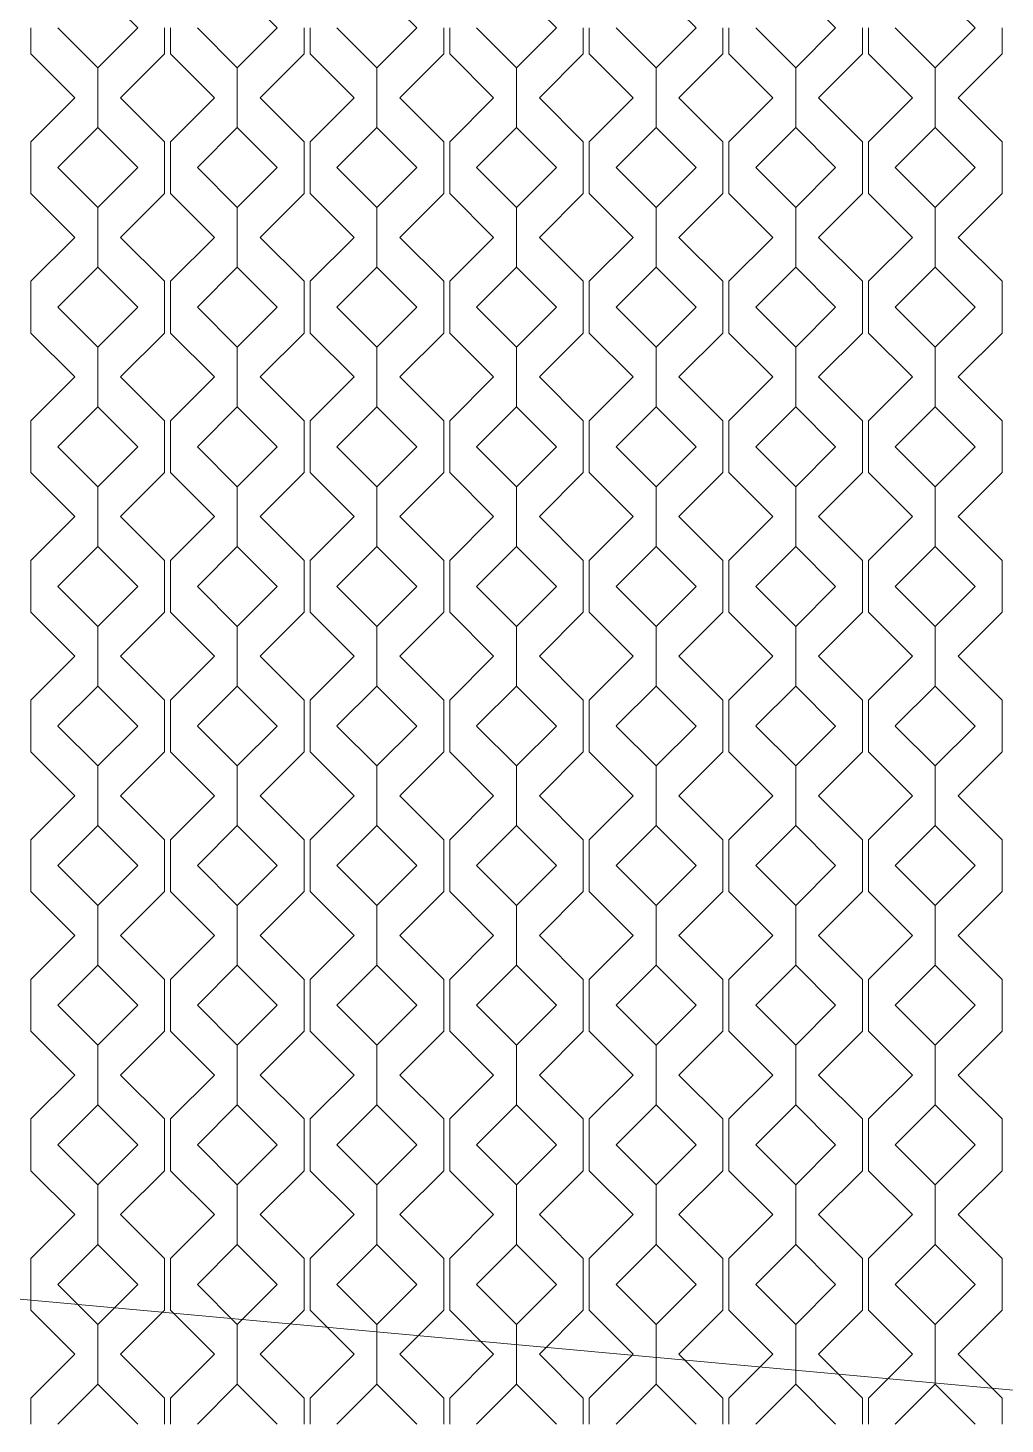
# Model space of a CAD drawing. Header units: millimetres. Extents: x -20794 to 71174, y -103753 to 30644.
# Drawn here: x 14167 to 16500, y 12333 to 15667 of the extents above; entities that cross this region are included whole.
import ezdxf

# ---------------------------------------------------------------- set-up
doc = ezdxf.new("R2010")
doc.units = ezdxf.units.MM
doc.header["$MEASUREMENT"] = 0
doc.layers.add('2D - Общий_Ном._пера__1', color=7, linetype='Continuous', lineweight=13)
doc.layers.add('Местность - Рельеф', color=7, linetype='Continuous')
doc.layers.add('Местность - Рельеф_Ном._пера__102', color=7, linetype='Continuous', lineweight=5, true_color=0xcccccc)
doc.linetypes.add('Зигзаг', pattern='A,0,[1,Р”Р’Р“ Р“РѕР»СѓР±РёРЅРєР° РґР»СЏ РіРµРѕР»РѕРіРѕРІ1.Shx,S=4.479718,R=0,X=0,Y=-0.141111],-564.444447,0', length=564.444447)

# ---------------------------------------------------------------- blocks, each defined once
blk = doc.blocks.new('*X1')
at = {"layer": 'Местность - Рельеф_Ном._пера__102', "color": 254, "linetype": 'Continuous', "lineweight": 5, "true_color": 0xcccccc}
for p, q in [((14333.319165, 15762.0806), (14428.7488, 15666.651)), ((14666.652165, 15762.0806), (14762.0818, 15666.651)), ((14999.985165, 15762.0806), (15095.4148, 15666.651)), ((15333.318165, 15762.0806), (15428.7478, 15666.651)), ((15666.651165, 15762.0806), (15762.0808, 15666.651)), ((15999.984165, 15762.0806), (16095.4138, 15666.651)), ((16333.317165, 15762.0806), (16428.7468, 15666.651)), ((14173.75, 15666.651), (14173.75, 15604.907)), ((14333.319, 15571.222), (14237.89, 15666.651)), ((14428.7486, 15666.651), (14333.319, 15571.222)), ((14492.888, 15666.651), (14492.888, 15604.907)), ((14507.083, 15666.651), (14507.083, 15604.907)), ((14666.652, 15571.222), (14571.223, 15666.651)), ((14762.0816, 15666.651), (14666.652, 15571.222)), ((14826.221, 15666.651), (14826.221, 15604.907)), ((14840.416, 15666.651), (14840.416, 15604.907)), ((14999.985, 15571.222), (14904.556, 15666.651)), ((15095.4146, 15666.651), (14999.985, 15571.222)), ((15159.554, 15666.651), (15159.554, 15604.907)), ((15173.749, 15666.651), (15173.749, 15604.907)), ((15333.318, 15571.222), (15237.889, 15666.651)), ((15428.7476, 15666.651), (15333.318, 15571.222)), ((15492.887, 15666.651), (15492.887, 15604.907)), ((15507.082, 15666.651), (15507.082, 15604.907)), ((15666.651, 15571.222), (15571.222, 15666.651)), ((15762.0806, 15666.651), (15666.651, 15571.222)), ((15826.22, 15666.651), (15826.22, 15604.907)), ((15840.415, 15666.651), (15840.415, 15604.907)), ((15999.984, 15571.222), (15904.555, 15666.651)), ((16095.4136, 15666.651), (15999.984, 15571.222)), ((16159.553, 15666.651), (16159.553, 15604.907)), ((16173.748, 15666.651), (16173.748, 15604.907)), ((16333.317, 15571.222), (16237.888, 15666.651)), ((16428.7466, 15666.651), (16333.317, 15571.222)), ((16492.886, 15666.651), (16492.886, 15604.907)), ((14278.672, 15499.985), (14173.75, 15604.907)), ((14492.888, 15604.907), (14387.9659, 15499.985)), ((14612.005, 15499.985), (14507.083, 15604.907)), ((14826.221, 15604.907), (14721.2989, 15499.985)), ((14945.338, 15499.985), (14840.416, 15604.907)), ((15159.554, 15604.907), (15054.6319, 15499.985)), ((15278.671, 15499.985), (15173.749, 15604.907)), ((15492.887, 15604.907), (15387.9649, 15499.985)), ((15612.004, 15499.985), (15507.082, 15604.907)), ((15826.22, 15604.907), (15721.2979, 15499.985)), ((15945.337, 15499.985), (15840.415, 15604.907)), ((16159.553, 15604.907), (16054.6309, 15499.985)), ((16278.67, 15499.985), (16173.748, 15604.907)), ((16492.886, 15604.907), (16387.9639, 15499.985)), ((14333.319, 15428.7476), (14333.319, 15571.222)), ((14333.319165, 15571.222), (14333.319165, 15428.7476)), ((14666.652, 15428.7476), (14666.652, 15571.222)), ((14666.652165, 15571.222), (14666.652165, 15428.7476)), ((14999.985, 15428.7476), (14999.985, 15571.222)), ((14999.985165, 15571.222), (14999.985165, 15428.7476)), ((15333.318, 15428.7476), (15333.318, 15571.222)), ((15333.318165, 15571.222), (15333.318165, 15428.7476)), ((15666.651, 15428.7476), (15666.651, 15571.222)), ((15666.651165, 15571.222), (15666.651165, 15428.7476)), ((15999.984, 15428.7476), (15999.984, 15571.222)), ((15999.984165, 15571.222), (15999.984165, 15428.7476)), ((16333.317, 15428.7476), (16333.317, 15571.222)), ((16333.317165, 15571.222), (16333.317165, 15428.7476)), ((14173.75, 15395.0625), (14278.672, 15499.985)), ((14387.9659, 15499.985), (14492.888, 15395.0625)), ((14507.083, 15395.0625), (14612.005, 15499.985)), ((14721.2989, 15499.985), (14826.221, 15395.0625)), ((14840.416, 15395.0625), (14945.338, 15499.985)), ((15054.6319, 15499.985), (15159.554, 15395.0625)), ((15173.749, 15395.0625), (15278.671, 15499.985)), ((15387.9649, 15499.985), (15492.887, 15395.0625)), ((15507.082, 15395.0625), (15612.004, 15499.985)), ((15721.2979, 15499.985), (15826.22, 15395.0625)), ((15840.415, 15395.0625), (15945.337, 15499.985)), ((16054.6309, 15499.985), (16159.553, 15395.0625)), ((16173.748, 15395.0625), (16278.67, 15499.985)), ((16387.9639, 15499.985), (16492.886, 15395.0625)), ((14237.89, 15333.318165), (14333.319, 15428.7478)), ((14333.319165, 15428.7476), (14428.7488, 15333.318)), ((14571.223, 15333.318165), (14666.652, 15428.7478)), ((14666.652165, 15428.7476), (14762.0818, 15333.318)), ((14904.556, 15333.318165), (14999.985, 15428.7478)), ((14999.985165, 15428.7476), (15095.4148, 15333.318)), ((15237.889, 15333.318165), (15333.318, 15428.7478)), ((15333.318165, 15428.7476), (15428.7478, 15333.318)), ((15571.222, 15333.318165), (15666.651, 15428.7478)), ((15666.651165, 15428.7476), (15762.0808, 15333.318)), ((15904.555, 15333.318165), (15999.984, 15428.7478)), ((15999.984165, 15428.7476), (16095.4138, 15333.318)), ((16237.888, 15333.318165), (16333.317, 15428.7478)), ((16333.317165, 15428.7476), (16428.7468, 15333.318)), ((14173.75, 15395.0625), (14173.75, 15333.318)), ((14492.888, 15395.0625), (14492.888, 15333.318)), ((14507.083, 15395.0625), (14507.083, 15333.318)), ((14826.221, 15395.0625), (14826.221, 15333.318)), ((14840.416, 15395.0625), (14840.416, 15333.318)), ((15159.554, 15395.0625), (15159.554, 15333.318)), ((15173.749, 15395.0625), (15173.749, 15333.318)), ((15492.887, 15395.0625), (15492.887, 15333.318)), ((15507.082, 15395.0625), (15507.082, 15333.318)), ((15826.22, 15395.0625), (15826.22, 15333.318)), ((15840.415, 15395.0625), (15840.415, 15333.318)), ((16159.553, 15395.0625), (16159.553, 15333.318)), ((16173.748, 15395.0625), (16173.748, 15333.318)), ((16492.886, 15395.0625), (16492.886, 15333.318)), ((14173.75, 15333.318), (14173.75, 15271.574)), ((14333.319, 15237.889), (14237.89, 15333.318)), ((14428.7486, 15333.318), (14333.319, 15237.889)), ((14492.888, 15333.318), (14492.888, 15271.574)), ((14507.083, 15333.318), (14507.083, 15271.574)), ((14666.652, 15237.889), (14571.223, 15333.318)), ((14762.0816, 15333.318), (14666.652, 15237.889)), ((14826.221, 15333.318), (14826.221, 15271.574)), ((14840.416, 15333.318), (14840.416, 15271.574)), ((14999.985, 15237.889), (14904.556, 15333.318)), ((15095.4146, 15333.318), (14999.985, 15237.889)), ((15159.554, 15333.318), (15159.554, 15271.574)), ((15173.749, 15333.318), (15173.749, 15271.574)), ((15333.318, 15237.889), (15237.889, 15333.318)), ((15428.7476, 15333.318), (15333.318, 15237.889)), ((15492.887, 15333.318), (15492.887, 15271.574)), ((15507.082, 15333.318), (15507.082, 15271.574)), ((15666.651, 15237.889), (15571.222, 15333.318)), ((15762.0806, 15333.318), (15666.651, 15237.889)), ((15826.22, 15333.318), (15826.22, 15271.574)), ((15840.415, 15333.318), (15840.415, 15271.574)), ((15999.984, 15237.889), (15904.555, 15333.318)), ((16095.4136, 15333.318), (15999.984, 15237.889)), ((16159.553, 15333.318), (16159.553, 15271.574)), ((16173.748, 15333.318), (16173.748, 15271.574)), ((16333.317, 15237.889), (16237.888, 15333.318)), ((16428.7466, 15333.318), (16333.317, 15237.889)), ((16492.886, 15333.318), (16492.886, 15271.574)), ((14278.672, 15166.652), (14173.75, 15271.574)), ((14492.888, 15271.574), (14387.9659, 15166.652)), ((14612.005, 15166.652), (14507.083, 15271.574)), ((14826.221, 15271.574), (14721.2989, 15166.652)), ((14945.338, 15166.652), (14840.416, 15271.574)), ((15159.554, 15271.574), (15054.6319, 15166.652)), ((15278.671, 15166.652), (15173.749, 15271.574)), ((15492.887, 15271.574), (15387.9649, 15166.652)), ((15612.004, 15166.652), (15507.082, 15271.574)), ((15826.22, 15271.574), (15721.2979, 15166.652)), ((15945.337, 15166.652), (15840.415, 15271.574)), ((16159.553, 15271.574), (16054.6309, 15166.652)), ((16278.67, 15166.652), (16173.748, 15271.574)), ((16492.886, 15271.574), (16387.9639, 15166.652)), ((14333.319, 15095.4146), (14333.319, 15237.889)), ((14333.319165, 15237.889), (14333.319165, 15095.4146)), ((14666.652, 15095.4146), (14666.652, 15237.889)), ((14666.652165, 15237.889), (14666.652165, 15095.4146)), ((14999.985, 15095.4146), (14999.985, 15237.889)), ((14999.985165, 15237.889), (14999.985165, 15095.4146)), ((15333.318, 15095.4146), (15333.318, 15237.889)), ((15333.318165, 15237.889), (15333.318165, 15095.4146)), ((15666.651, 15095.4146), (15666.651, 15237.889)), ((15666.651165, 15237.889), (15666.651165, 15095.4146)), ((15999.984, 15095.4146), (15999.984, 15237.889)), ((15999.984165, 15237.889), (15999.984165, 15095.4146)), ((16333.317, 15095.4146), (16333.317, 15237.889)), ((16333.317165, 15237.889), (16333.317165, 15095.4146)), ((14173.75, 15061.7295), (14278.672, 15166.652)), ((14387.9659, 15166.652), (14492.888, 15061.7295)), ((14507.083, 15061.7295), (14612.005, 15166.652)), ((14721.2989, 15166.652), (14826.221, 15061.7295)), ((14840.416, 15061.7295), (14945.338, 15166.652)), ((15054.6319, 15166.652), (15159.554, 15061.7295)), ((15173.749, 15061.7295), (15278.671, 15166.652)), ((15387.9649, 15166.652), (15492.887, 15061.7295)), ((15507.082, 15061.7295), (15612.004, 15166.652)), ((15721.2979, 15166.652), (15826.22, 15061.7295)), ((15840.415, 15061.7295), (15945.337, 15166.652)), ((16054.6309, 15166.652), (16159.553, 15061.7295)), ((16173.748, 15061.7295), (16278.67, 15166.652)), ((16387.9639, 15166.652), (16492.886, 15061.7295)), ((14237.89, 14999.985165), (14333.319, 15095.4148)), ((14333.319165, 15095.4146), (14428.7488, 14999.985)), ((14571.223, 14999.985165), (14666.652, 15095.4148)), ((14666.652165, 15095.4146), (14762.0818, 14999.985)), ((14904.556, 14999.985165), (14999.985, 15095.4148)), ((14999.985165, 15095.4146), (15095.4148, 14999.985)), ((15237.889, 14999.985165), (15333.318, 15095.4148)), ((15333.318165, 15095.4146), (15428.7478, 14999.985)), ((15571.222, 14999.985165), (15666.651, 15095.4148)), ((15666.651165, 15095.4146), (15762.0808, 14999.985)), ((15904.555, 14999.985165), (15999.984, 15095.4148)), ((15999.984165, 15095.4146), (16095.4138, 14999.985)), ((16237.888, 14999.985165), (16333.317, 15095.4148)), ((16333.317165, 15095.4146), (16428.7468, 14999.985)), ((14173.75, 15061.7295), (14173.75, 14999.985)), ((14492.888, 15061.7295), (14492.888, 14999.985)), ((14507.083, 15061.7295), (14507.083, 14999.985)), ((14826.221, 15061.7295), (14826.221, 14999.985)), ((14840.416, 15061.7295), (14840.416, 14999.985)), ((15159.554, 15061.7295), (15159.554, 14999.985)), ((15173.749, 15061.7295), (15173.749, 14999.985)), ((15492.887, 15061.7295), (15492.887, 14999.985)), ((15507.082, 15061.7295), (15507.082, 14999.985)), ((15826.22, 15061.7295), (15826.22, 14999.985)), ((15840.415, 15061.7295), (15840.415, 14999.985)), ((16159.553, 15061.7295), (16159.553, 14999.985)), ((16173.748, 15061.7295), (16173.748, 14999.985)), ((16492.886, 15061.7295), (16492.886, 14999.985)), ((14173.75, 14999.985), (14173.75, 14938.241)), ((14333.319, 14904.556), (14237.89, 14999.985)), ((14428.7486, 14999.985), (14333.319, 14904.556)), ((14492.888, 14999.985), (14492.888, 14938.241)), ((14507.083, 14999.985), (14507.083, 14938.241)), ((14666.652, 14904.556), (14571.223, 14999.985)), ((14762.0816, 14999.985), (14666.652, 14904.556)), ((14826.221, 14999.985), (14826.221, 14938.241)), ((14840.416, 14999.985), (14840.416, 14938.241)), ((14999.985, 14904.556), (14904.556, 14999.985)), ((15095.4146, 14999.985), (14999.985, 14904.556)), ((15159.554, 14999.985), (15159.554, 14938.241)), ((15173.749, 14999.985), (15173.749, 14938.241)), ((15333.318, 14904.556), (15237.889, 14999.985)), ((15428.7476, 14999.985), (15333.318, 14904.556)), ((15492.887, 14999.985), (15492.887, 14938.241)), ((15507.082, 14999.985), (15507.082, 14938.241)), ((15666.651, 14904.556), (15571.222, 14999.985)), ((15762.0806, 14999.985), (15666.651, 14904.556)), ((15826.22, 14999.985), (15826.22, 14938.241)), ((15840.415, 14999.985), (15840.415, 14938.241)), ((15999.984, 14904.556), (15904.555, 14999.985)), ((16095.4136, 14999.985), (15999.984, 14904.556)), ((16159.553, 14999.985), (16159.553, 14938.241)), ((16173.748, 14999.985), (16173.748, 14938.241)), ((16333.317, 14904.556), (16237.888, 14999.985)), ((16428.7466, 14999.985), (16333.317, 14904.556)), ((16492.886, 14999.985), (16492.886, 14938.241)), ((14278.672, 14833.319), (14173.75, 14938.241)), ((14492.888, 14938.241), (14387.9659, 14833.319)), ((14612.005, 14833.319), (14507.083, 14938.241)), ((14826.221, 14938.241), (14721.2989, 14833.319)), ((14945.338, 14833.319), (14840.416, 14938.241)), ((15159.554, 14938.241), (15054.6319, 14833.319)), ((15278.671, 14833.319), (15173.749, 14938.241)), ((15492.887, 14938.241), (15387.9649, 14833.319)), ((15612.004, 14833.319), (15507.082, 14938.241)), ((15826.22, 14938.241), (15721.2979, 14833.319)), ((15945.337, 14833.319), (15840.415, 14938.241)), ((16159.553, 14938.241), (16054.6309, 14833.319)), ((16278.67, 14833.319), (16173.748, 14938.241)), ((16492.886, 14938.241), (16387.9639, 14833.319)), ((14333.319, 14762.0816), (14333.319, 14904.556)), ((14333.319165, 14904.556), (14333.319165, 14762.0816)), ((14666.652, 14762.0816), (14666.652, 14904.556)), ((14666.652165, 14904.556), (14666.652165, 14762.0816)), ((14999.985, 14762.0816), (14999.985, 14904.556)), ((14999.985165, 14904.556), (14999.985165, 14762.0816)), ((15333.318, 14762.0816), (15333.318, 14904.556)), ((15333.318165, 14904.556), (15333.318165, 14762.0816)), ((15666.651, 14762.0816), (15666.651, 14904.556)), ((15666.651165, 14904.556), (15666.651165, 14762.0816)), ((15999.984, 14762.0816), (15999.984, 14904.556)), ((15999.984165, 14904.556), (15999.984165, 14762.0816)), ((16333.317, 14762.0816), (16333.317, 14904.556)), ((16333.317165, 14904.556), (16333.317165, 14762.0816)), ((14173.75, 14728.3965), (14278.672, 14833.319)), ((14387.9659, 14833.319), (14492.888, 14728.3965)), ((14507.083, 14728.3965), (14612.005, 14833.319)), ((14721.2989, 14833.319), (14826.221, 14728.3965)), ((14840.416, 14728.3965), (14945.338, 14833.319)), ((15054.6319, 14833.319), (15159.554, 14728.3965)), ((15173.749, 14728.3965), (15278.671, 14833.319)), ((15387.9649, 14833.319), (15492.887, 14728.3965)), ((15507.082, 14728.3965), (15612.004, 14833.319)), ((15721.2979, 14833.319), (15826.22, 14728.3965)), ((15840.415, 14728.3965), (15945.337, 14833.319)), ((16054.6309, 14833.319), (16159.553, 14728.3965)), ((16173.748, 14728.3965), (16278.67, 14833.319)), ((16387.9639, 14833.319), (16492.886, 14728.3965)), ((14237.89, 14666.652165), (14333.319, 14762.0818)), ((14333.319165, 14762.0816), (14428.7488, 14666.652)), ((14571.223, 14666.652165), (14666.652, 14762.0818)), ((14666.652165, 14762.0816), (14762.0818, 14666.652)), ((14904.556, 14666.652165), (14999.985, 14762.0818)), ((14999.985165, 14762.0816), (15095.4148, 14666.652)), ((15237.889, 14666.652165), (15333.318, 14762.0818)), ((15333.318165, 14762.0816), (15428.7478, 14666.652)), ((15571.222, 14666.652165), (15666.651, 14762.0818)), ((15666.651165, 14762.0816), (15762.0808, 14666.652)), ((15904.555, 14666.652165), (15999.984, 14762.0818)), ((15999.984165, 14762.0816), (16095.4138, 14666.652)), ((16237.888, 14666.652165), (16333.317, 14762.0818)), ((16333.317165, 14762.0816), (16428.7468, 14666.652)), ((14173.75, 14728.3965), (14173.75, 14666.652)), ((14492.888, 14728.3965), (14492.888, 14666.652)), ((14507.083, 14728.3965), (14507.083, 14666.652)), ((14826.221, 14728.3965), (14826.221, 14666.652)), ((14840.416, 14728.3965), (14840.416, 14666.652)), ((15159.554, 14728.3965), (15159.554, 14666.652)), ((15173.749, 14728.3965), (15173.749, 14666.652)), ((15492.887, 14728.3965), (15492.887, 14666.652)), ((15507.082, 14728.3965), (15507.082, 14666.652)), ((15826.22, 14728.3965), (15826.22, 14666.652)), ((15840.415, 14728.3965), (15840.415, 14666.652)), ((16159.553, 14728.3965), (16159.553, 14666.652)), ((16173.748, 14728.3965), (16173.748, 14666.652)), ((16492.886, 14728.3965), (16492.886, 14666.652)), ((14173.75, 14666.652), (14173.75, 14604.908)), ((14333.319, 14571.223), (14237.89, 14666.652)), ((14428.7486, 14666.652), (14333.319, 14571.223)), ((14492.888, 14666.652), (14492.888, 14604.908)), ((14507.083, 14666.652), (14507.083, 14604.908)), ((14666.652, 14571.223), (14571.223, 14666.652)), ((14762.0816, 14666.652), (14666.652, 14571.223)), ((14826.221, 14666.652), (14826.221, 14604.908)), ((14840.416, 14666.652), (14840.416, 14604.908)), ((14999.985, 14571.223), (14904.556, 14666.652)), ((15095.4146, 14666.652), (14999.985, 14571.223)), ((15159.554, 14666.652), (15159.554, 14604.908)), ((15173.749, 14666.652), (15173.749, 14604.908)), ((15333.318, 14571.223), (15237.889, 14666.652)), ((15428.7476, 14666.652), (15333.318, 14571.223)), ((15492.887, 14666.652), (15492.887, 14604.908)), ((15507.082, 14666.652), (15507.082, 14604.908)), ((15666.651, 14571.223), (15571.222, 14666.652)), ((15762.0806, 14666.652), (15666.651, 14571.223)), ((15826.22, 14666.652), (15826.22, 14604.908)), ((15840.415, 14666.652), (15840.415, 14604.908)), ((15999.984, 14571.223), (15904.555, 14666.652)), ((16095.4136, 14666.652), (15999.984, 14571.223)), ((16159.553, 14666.652), (16159.553, 14604.908)), ((16173.748, 14666.652), (16173.748, 14604.908)), ((16333.317, 14571.223), (16237.888, 14666.652)), ((16428.7466, 14666.652), (16333.317, 14571.223)), ((16492.886, 14666.652), (16492.886, 14604.908)), ((14278.672, 14499.986), (14173.75, 14604.908)), ((14492.888, 14604.908), (14387.9659, 14499.986)), ((14612.005, 14499.986), (14507.083, 14604.908)), ((14826.221, 14604.908), (14721.2989, 14499.986)), ((14945.338, 14499.986), (14840.416, 14604.908)), ((15159.554, 14604.908), (15054.6319, 14499.986)), ((15278.671, 14499.986), (15173.749, 14604.908)), ((15492.887, 14604.908), (15387.9649, 14499.986)), ((15612.004, 14499.986), (15507.082, 14604.908)), ((15826.22, 14604.908), (15721.2979, 14499.986)), ((15945.337, 14499.986), (15840.415, 14604.908)), ((16159.553, 14604.908), (16054.6309, 14499.986)), ((16278.67, 14499.986), (16173.748, 14604.908)), ((16492.886, 14604.908), (16387.9639, 14499.986)), ((14333.319, 14428.7486), (14333.319, 14571.223)), ((14333.319165, 14571.223), (14333.319165, 14428.7486)), ((14666.652, 14428.7486), (14666.652, 14571.223)), ((14666.652165, 14571.223), (14666.652165, 14428.7486)), ((14999.985, 14428.7486), (14999.985, 14571.223)), ((14999.985165, 14571.223), (14999.985165, 14428.7486)), ((15333.318, 14428.7486), (15333.318, 14571.223)), ((15333.318165, 14571.223), (15333.318165, 14428.7486)), ((15666.651, 14428.7486), (15666.651, 14571.223)), ((15666.651165, 14571.223), (15666.651165, 14428.7486)), ((15999.984, 14428.7486), (15999.984, 14571.223)), ((15999.984165, 14571.223), (15999.984165, 14428.7486)), ((16333.317, 14428.7486), (16333.317, 14571.223)), ((16333.317165, 14571.223), (16333.317165, 14428.7486)), ((14173.75, 14395.0635), (14278.672, 14499.986)), ((14387.9659, 14499.986), (14492.888, 14395.0635)), ((14507.083, 14395.0635), (14612.005, 14499.986)), ((14721.2989, 14499.986), (14826.221, 14395.0635)), ((14840.416, 14395.0635), (14945.338, 14499.986)), ((15054.6319, 14499.986), (15159.554, 14395.0635)), ((15173.749, 14395.0635), (15278.671, 14499.986)), ((15387.9649, 14499.986), (15492.887, 14395.0635)), ((15507.082, 14395.0635), (15612.004, 14499.986)), ((15721.2979, 14499.986), (15826.22, 14395.0635)), ((15840.415, 14395.0635), (15945.337, 14499.986)), ((16054.6309, 14499.986), (16159.553, 14395.0635)), ((16173.748, 14395.0635), (16278.67, 14499.986)), ((16387.9639, 14499.986), (16492.886, 14395.0635)), ((14237.89, 14333.319165), (14333.319, 14428.7488)), ((14333.319165, 14428.7486), (14428.7488, 14333.319)), ((14571.223, 14333.319165), (14666.652, 14428.7488)), ((14666.652165, 14428.7486), (14762.0818, 14333.319)), ((14904.556, 14333.319165), (14999.985, 14428.7488)), ((14999.985165, 14428.7486), (15095.4148, 14333.319)), ((15237.889, 14333.319165), (15333.318, 14428.7488)), ((15333.318165, 14428.7486), (15428.7478, 14333.319)), ((15571.222, 14333.319165), (15666.651, 14428.7488)), ((15666.651165, 14428.7486), (15762.0808, 14333.319)), ((15904.555, 14333.319165), (15999.984, 14428.7488)), ((15999.984165, 14428.7486), (16095.4138, 14333.319)), ((16237.888, 14333.319165), (16333.317, 14428.7488)), ((16333.317165, 14428.7486), (16428.7468, 14333.319)), ((14173.75, 14395.0635), (14173.75, 14333.319)), ((14492.888, 14395.0635), (14492.888, 14333.319)), ((14507.083, 14395.0635), (14507.083, 14333.319)), ((14826.221, 14395.0635), (14826.221, 14333.319)), ((14840.416, 14395.0635), (14840.416, 14333.319)), ((15159.554, 14395.0635), (15159.554, 14333.319)), ((15173.749, 14395.0635), (15173.749, 14333.319)), ((15492.887, 14395.0635), (15492.887, 14333.319)), ((15507.082, 14395.0635), (15507.082, 14333.319)), ((15826.22, 14395.0635), (15826.22, 14333.319)), ((15840.415, 14395.0635), (15840.415, 14333.319)), ((16159.553, 14395.0635), (16159.553, 14333.319)), ((16173.748, 14395.0635), (16173.748, 14333.319)), ((16492.886, 14395.0635), (16492.886, 14333.319)), ((14173.75, 14333.319), (14173.75, 14271.575)), ((14333.319, 14237.89), (14237.89, 14333.319)), ((14428.7486, 14333.319), (14333.319, 14237.89)), ((14492.888, 14333.319), (14492.888, 14271.575)), ((14507.083, 14333.319), (14507.083, 14271.575)), ((14666.652, 14237.89), (14571.223, 14333.319)), ((14762.0816, 14333.319), (14666.652, 14237.89)), ((14826.221, 14333.319), (14826.221, 14271.575)), ((14840.416, 14333.319), (14840.416, 14271.575)), ((14999.985, 14237.89), (14904.556, 14333.319)), ((15095.4146, 14333.319), (14999.985, 14237.89)), ((15159.554, 14333.319), (15159.554, 14271.575)), ((15173.749, 14333.319), (15173.749, 14271.575)), ((15333.318, 14237.89), (15237.889, 14333.319)), ((15428.7476, 14333.319), (15333.318, 14237.89)), ((15492.887, 14333.319), (15492.887, 14271.575)), ((15507.082, 14333.319), (15507.082, 14271.575)), ((15666.651, 14237.89), (15571.222, 14333.319)), ((15762.0806, 14333.319), (15666.651, 14237.89)), ((15826.22, 14333.319), (15826.22, 14271.575)), ((15840.415, 14333.319), (15840.415, 14271.575)), ((15999.984, 14237.89), (15904.555, 14333.319)), ((16095.4136, 14333.319), (15999.984, 14237.89)), ((16159.553, 14333.319), (16159.553, 14271.575)), ((16173.748, 14333.319), (16173.748, 14271.575)), ((16333.317, 14237.89), (16237.888, 14333.319)), ((16428.7466, 14333.319), (16333.317, 14237.89)), ((16492.886, 14333.319), (16492.886, 14271.575)), ((14278.672, 14166.653), (14173.75, 14271.575)), ((14492.888, 14271.575), (14387.9659, 14166.653)), ((14612.005, 14166.653), (14507.083, 14271.575)), ((14826.221, 14271.575), (14721.2989, 14166.653)), ((14945.338, 14166.653), (14840.416, 14271.575)), ((15159.554, 14271.575), (15054.6319, 14166.653)), ((15278.671, 14166.653), (15173.749, 14271.575)), ((15492.887, 14271.575), (15387.9649, 14166.653)), ((15612.004, 14166.653), (15507.082, 14271.575)), ((15826.22, 14271.575), (15721.2979, 14166.653)), ((15945.337, 14166.653), (15840.415, 14271.575)), ((16159.553, 14271.575), (16054.6309, 14166.653)), ((16278.67, 14166.653), (16173.748, 14271.575)), ((16492.886, 14271.575), (16387.9639, 14166.653)), ((14333.319, 14095.4156), (14333.319, 14237.89)), ((14333.319165, 14237.89), (14333.319165, 14095.4156)), ((14666.652, 14095.4156), (14666.652, 14237.89)), ((14666.652165, 14237.89), (14666.652165, 14095.4156)), ((14999.985, 14095.4156), (14999.985, 14237.89)), ((14999.985165, 14237.89), (14999.985165, 14095.4156)), ((15333.318, 14095.4156), (15333.318, 14237.89)), ((15333.318165, 14237.89), (15333.318165, 14095.4156)), ((15666.651, 14095.4156), (15666.651, 14237.89)), ((15666.651165, 14237.89), (15666.651165, 14095.4156)), ((15999.984, 14095.4156), (15999.984, 14237.89)), ((15999.984165, 14237.89), (15999.984165, 14095.4156)), ((16333.317, 14095.4156), (16333.317, 14237.89)), ((16333.317165, 14237.89), (16333.317165, 14095.4156)), ((14173.75, 14061.7305), (14278.672, 14166.653)), ((14387.9659, 14166.653), (14492.888, 14061.7305)), ((14507.083, 14061.7305), (14612.005, 14166.653)), ((14721.2989, 14166.653), (14826.221, 14061.7305)), ((14840.416, 14061.7305), (14945.338, 14166.653)), ((15054.6319, 14166.653), (15159.554, 14061.7305)), ((15173.749, 14061.7305), (15278.671, 14166.653)), ((15387.9649, 14166.653), (15492.887, 14061.7305)), ((15507.082, 14061.7305), (15612.004, 14166.653)), ((15721.2979, 14166.653), (15826.22, 14061.7305)), ((15840.415, 14061.7305), (15945.337, 14166.653)), ((16054.6309, 14166.653), (16159.553, 14061.7305)), ((16173.748, 14061.7305), (16278.67, 14166.653)), ((16387.9639, 14166.653), (16492.886, 14061.7305)), ((14237.89, 13999.986165), (14333.319, 14095.4158)), ((14333.319165, 14095.4156), (14428.7488, 13999.986)), ((14571.223, 13999.986165), (14666.652, 14095.4158)), ((14666.652165, 14095.4156), (14762.0818, 13999.986)), ((14904.556, 13999.986165), (14999.985, 14095.4158)), ((14999.985165, 14095.4156), (15095.4148, 13999.986)), ((15237.889, 13999.986165), (15333.318, 14095.4158)), ((15333.318165, 14095.4156), (15428.7478, 13999.986)), ((15571.222, 13999.986165), (15666.651, 14095.4158)), ((15666.651165, 14095.4156), (15762.0808, 13999.986)), ((15904.555, 13999.986165), (15999.984, 14095.4158)), ((15999.984165, 14095.4156), (16095.4138, 13999.986)), ((16237.888, 13999.986165), (16333.317, 14095.4158)), ((16333.317165, 14095.4156), (16428.7468, 13999.986)), ((14173.75, 14061.7305), (14173.75, 13999.986)), ((14492.888, 14061.7305), (14492.888, 13999.986)), ((14507.083, 14061.7305), (14507.083, 13999.986)), ((14826.221, 14061.7305), (14826.221, 13999.986)), ((14840.416, 14061.7305), (14840.416, 13999.986)), ((15159.554, 14061.7305), (15159.554, 13999.986)), ((15173.749, 14061.7305), (15173.749, 13999.986)), ((15492.887, 14061.7305), (15492.887, 13999.986)), ((15507.082, 14061.7305), (15507.082, 13999.986)), ((15826.22, 14061.7305), (15826.22, 13999.986)), ((15840.415, 14061.7305), (15840.415, 13999.986)), ((16159.553, 14061.7305), (16159.553, 13999.986)), ((16173.748, 14061.7305), (16173.748, 13999.986)), ((16492.886, 14061.7305), (16492.886, 13999.986)), ((14173.75, 13999.986), (14173.75, 13938.242)), ((14333.319, 13904.557), (14237.89, 13999.986)), ((14428.7486, 13999.986), (14333.319, 13904.557)), ((14492.888, 13999.986), (14492.888, 13938.242)), ((14507.083, 13999.986), (14507.083, 13938.242)), ((14666.652, 13904.557), (14571.223, 13999.986)), ((14762.0816, 13999.986), (14666.652, 13904.557)), ((14826.221, 13999.986), (14826.221, 13938.242)), ((14840.416, 13999.986), (14840.416, 13938.242)), ((14999.985, 13904.557), (14904.556, 13999.986)), ((15095.4146, 13999.986), (14999.985, 13904.557)), ((15159.554, 13999.986), (15159.554, 13938.242)), ((15173.749, 13999.986), (15173.749, 13938.242)), ((15333.318, 13904.557), (15237.889, 13999.986)), ((15428.7476, 13999.986), (15333.318, 13904.557)), ((15492.887, 13999.986), (15492.887, 13938.242)), ((15507.082, 13999.986), (15507.082, 13938.242)), ((15666.651, 13904.557), (15571.222, 13999.986)), ((15762.0806, 13999.986), (15666.651, 13904.557)), ((15826.22, 13999.986), (15826.22, 13938.242)), ((15840.415, 13999.986), (15840.415, 13938.242)), ((15999.984, 13904.557), (15904.555, 13999.986)), ((16095.4136, 13999.986), (15999.984, 13904.557)), ((16159.553, 13999.986), (16159.553, 13938.242)), ((16173.748, 13999.986), (16173.748, 13938.242)), ((16333.317, 13904.557), (16237.888, 13999.986)), ((16428.7466, 13999.986), (16333.317, 13904.557)), ((16492.886, 13999.986), (16492.886, 13938.242)), ((14278.672, 13833.32), (14173.75, 13938.242)), ((14492.888, 13938.242), (14387.9659, 13833.32)), ((14612.005, 13833.32), (14507.083, 13938.242)), ((14826.221, 13938.242), (14721.2989, 13833.32)), ((14945.338, 13833.32), (14840.416, 13938.242)), ((15159.554, 13938.242), (15054.6319, 13833.32)), ((15278.671, 13833.32), (15173.749, 13938.242)), ((15492.887, 13938.242), (15387.9649, 13833.32)), ((15612.004, 13833.32), (15507.082, 13938.242)), ((15826.22, 13938.242), (15721.2979, 13833.32)), ((15945.337, 13833.32), (15840.415, 13938.242)), ((16159.553, 13938.242), (16054.6309, 13833.32)), ((16278.67, 13833.32), (16173.748, 13938.242)), ((16492.886, 13938.242), (16387.9639, 13833.32)), ((14333.319, 13762.0826), (14333.319, 13904.557)), ((14333.319165, 13904.557), (14333.319165, 13762.0826)), ((14666.652, 13762.0826), (14666.652, 13904.557)), ((14666.652165, 13904.557), (14666.652165, 13762.0826)), ((14999.985, 13762.0826), (14999.985, 13904.557)), ((14999.985165, 13904.557), (14999.985165, 13762.0826)), ((15333.318, 13762.0826), (15333.318, 13904.557)), ((15333.318165, 13904.557), (15333.318165, 13762.0826)), ((15666.651, 13762.0826), (15666.651, 13904.557)), ((15666.651165, 13904.557), (15666.651165, 13762.0826)), ((15999.984, 13762.0826), (15999.984, 13904.557)), ((15999.984165, 13904.557), (15999.984165, 13762.0826)), ((16333.317, 13762.0826), (16333.317, 13904.557)), ((16333.317165, 13904.557), (16333.317165, 13762.0826)), ((14173.75, 13728.3975), (14278.672, 13833.32)), ((14387.9659, 13833.32), (14492.888, 13728.3975)), ((14507.083, 13728.3975), (14612.005, 13833.32)), ((14721.2989, 13833.32), (14826.221, 13728.3975)), ((14840.416, 13728.3975), (14945.338, 13833.32)), ((15054.6319, 13833.32), (15159.554, 13728.3975)), ((15173.749, 13728.3975), (15278.671, 13833.32)), ((15387.9649, 13833.32), (15492.887, 13728.3975)), ((15507.082, 13728.3975), (15612.004, 13833.32)), ((15721.2979, 13833.32), (15826.22, 13728.3975)), ((15840.415, 13728.3975), (15945.337, 13833.32)), ((16054.6309, 13833.32), (16159.553, 13728.3975)), ((16173.748, 13728.3975), (16278.67, 13833.32)), ((16387.9639, 13833.32), (16492.886, 13728.3975)), ((14237.89, 13666.653165), (14333.319, 13762.0828)), ((14333.319165, 13762.0826), (14428.7488, 13666.653)), ((14571.223, 13666.653165), (14666.652, 13762.0828)), ((14666.652165, 13762.0826), (14762.0818, 13666.653)), ((14904.556, 13666.653165), (14999.985, 13762.0828)), ((14999.985165, 13762.0826), (15095.4148, 13666.653)), ((15237.889, 13666.653165), (15333.318, 13762.0828)), ((15333.318165, 13762.0826), (15428.7478, 13666.653)), ((15571.222, 13666.653165), (15666.651, 13762.0828)), ((15666.651165, 13762.0826), (15762.0808, 13666.653)), ((15904.555, 13666.653165), (15999.984, 13762.0828)), ((15999.984165, 13762.0826), (16095.4138, 13666.653)), ((16237.888, 13666.653165), (16333.317, 13762.0828)), ((16333.317165, 13762.0826), (16428.7468, 13666.653)), ((14173.75, 13728.3975), (14173.75, 13666.653)), ((14492.888, 13728.3975), (14492.888, 13666.653)), ((14507.083, 13728.3975), (14507.083, 13666.653)), ((14826.221, 13728.3975), (14826.221, 13666.653)), ((14840.416, 13728.3975), (14840.416, 13666.653)), ((15159.554, 13728.3975), (15159.554, 13666.653)), ((15173.749, 13728.3975), (15173.749, 13666.653)), ((15492.887, 13728.3975), (15492.887, 13666.653)), ((15507.082, 13728.3975), (15507.082, 13666.653)), ((15826.22, 13728.3975), (15826.22, 13666.653)), ((15840.415, 13728.3975), (15840.415, 13666.653)), ((16159.553, 13728.3975), (16159.553, 13666.653)), ((16173.748, 13728.3975), (16173.748, 13666.653)), ((16492.886, 13728.3975), (16492.886, 13666.653)), ((14173.75, 13666.653), (14173.75, 13604.909)), ((14333.319, 13571.224), (14237.89, 13666.653)), ((14428.7486, 13666.653), (14333.319, 13571.224)), ((14492.888, 13666.653), (14492.888, 13604.909)), ((14507.083, 13666.653), (14507.083, 13604.909)), ((14666.652, 13571.224), (14571.223, 13666.653)), ((14762.0816, 13666.653), (14666.652, 13571.224)), ((14826.221, 13666.653), (14826.221, 13604.909)), ((14840.416, 13666.653), (14840.416, 13604.909)), ((14999.985, 13571.224), (14904.556, 13666.653)), ((15095.4146, 13666.653), (14999.985, 13571.224)), ((15159.554, 13666.653), (15159.554, 13604.909)), ((15173.749, 13666.653), (15173.749, 13604.909)), ((15333.318, 13571.224), (15237.889, 13666.653)), ((15428.7476, 13666.653), (15333.318, 13571.224)), ((15492.887, 13666.653), (15492.887, 13604.909)), ((15507.082, 13666.653), (15507.082, 13604.909)), ((15666.651, 13571.224), (15571.222, 13666.653)), ((15762.0806, 13666.653), (15666.651, 13571.224)), ((15826.22, 13666.653), (15826.22, 13604.909)), ((15840.415, 13666.653), (15840.415, 13604.909)), ((15999.984, 13571.224), (15904.555, 13666.653)), ((16095.4136, 13666.653), (15999.984, 13571.224)), ((16159.553, 13666.653), (16159.553, 13604.909)), ((16173.748, 13666.653), (16173.748, 13604.909)), ((16333.317, 13571.224), (16237.888, 13666.653)), ((16428.7466, 13666.653), (16333.317, 13571.224)), ((16492.886, 13666.653), (16492.886, 13604.909)), ((14278.672, 13499.987), (14173.75, 13604.909)), ((14492.888, 13604.909), (14387.9659, 13499.987)), ((14612.005, 13499.987), (14507.083, 13604.909)), ((14826.221, 13604.909), (14721.2989, 13499.987)), ((14945.338, 13499.987), (14840.416, 13604.909)), ((15159.554, 13604.909), (15054.6319, 13499.987)), ((15278.671, 13499.987), (15173.749, 13604.909)), ((15492.887, 13604.909), (15387.9649, 13499.987)), ((15612.004, 13499.987), (15507.082, 13604.909)), ((15826.22, 13604.909), (15721.2979, 13499.987)), ((15945.337, 13499.987), (15840.415, 13604.909)), ((16159.553, 13604.909), (16054.6309, 13499.987)), ((16278.67, 13499.987), (16173.748, 13604.909)), ((16492.886, 13604.909), (16387.9639, 13499.987)), ((14333.319, 13428.7496), (14333.319, 13571.224)), ((14333.319165, 13571.224), (14333.319165, 13428.7496)), ((14666.652, 13428.7496), (14666.652, 13571.224)), ((14666.652165, 13571.224), (14666.652165, 13428.7496)), ((14999.985, 13428.7496), (14999.985, 13571.224)), ((14999.985165, 13571.224), (14999.985165, 13428.7496)), ((15333.318, 13428.7496), (15333.318, 13571.224)), ((15333.318165, 13571.224), (15333.318165, 13428.7496)), ((15666.651, 13428.7496), (15666.651, 13571.224)), ((15666.651165, 13571.224), (15666.651165, 13428.7496)), ((15999.984, 13428.7496), (15999.984, 13571.224)), ((15999.984165, 13571.224), (15999.984165, 13428.7496)), ((16333.317, 13428.7496), (16333.317, 13571.224)), ((16333.317165, 13571.224), (16333.317165, 13428.7496)), ((14173.75, 13395.0645), (14278.672, 13499.987)), ((14387.9659, 13499.987), (14492.888, 13395.0645)), ((14507.083, 13395.0645), (14612.005, 13499.987)), ((14721.2989, 13499.987), (14826.221, 13395.0645)), ((14840.416, 13395.0645), (14945.338, 13499.987)), ((15054.6319, 13499.987), (15159.554, 13395.0645)), ((15173.749, 13395.0645), (15278.671, 13499.987)), ((15387.9649, 13499.987), (15492.887, 13395.0645)), ((15507.082, 13395.0645), (15612.004, 13499.987)), ((15721.2979, 13499.987), (15826.22, 13395.0645)), ((15840.415, 13395.0645), (15945.337, 13499.987)), ((16054.6309, 13499.987), (16159.553, 13395.0645)), ((16173.748, 13395.0645), (16278.67, 13499.987)), ((16387.9639, 13499.987), (16492.886, 13395.0645)), ((14237.89, 13333.320165), (14333.319, 13428.7498)), ((14333.319165, 13428.7496), (14428.7488, 13333.32)), ((14571.223, 13333.320165), (14666.652, 13428.7498)), ((14666.652165, 13428.7496), (14762.0818, 13333.32)), ((14904.556, 13333.320165), (14999.985, 13428.7498)), ((14999.985165, 13428.7496), (15095.4148, 13333.32)), ((15237.889, 13333.320165), (15333.318, 13428.7498)), ((15333.318165, 13428.7496), (15428.7478, 13333.32)), ((15571.222, 13333.320165), (15666.651, 13428.7498)), ((15666.651165, 13428.7496), (15762.0808, 13333.32)), ((15904.555, 13333.320165), (15999.984, 13428.7498)), ((15999.984165, 13428.7496), (16095.4138, 13333.32)), ((16237.888, 13333.320165), (16333.317, 13428.7498)), ((16333.317165, 13428.7496), (16428.7468, 13333.32)), ((14173.75, 13395.0645), (14173.75, 13333.32)), ((14492.888, 13395.0645), (14492.888, 13333.32)), ((14507.083, 13395.0645), (14507.083, 13333.32)), ((14826.221, 13395.0645), (14826.221, 13333.32)), ((14840.416, 13395.0645), (14840.416, 13333.32)), ((15159.554, 13395.0645), (15159.554, 13333.32)), ((15173.749, 13395.0645), (15173.749, 13333.32)), ((15492.887, 13395.0645), (15492.887, 13333.32)), ((15507.082, 13395.0645), (15507.082, 13333.32)), ((15826.22, 13395.0645), (15826.22, 13333.32)), ((15840.415, 13395.0645), (15840.415, 13333.32)), ((16159.553, 13395.0645), (16159.553, 13333.32)), ((16173.748, 13395.0645), (16173.748, 13333.32)), ((16492.886, 13395.0645), (16492.886, 13333.32)), ((14173.75, 13333.32), (14173.75, 13271.576)), ((14333.319, 13237.891), (14237.89, 13333.32)), ((14428.7486, 13333.32), (14333.319, 13237.891)), ((14492.888, 13333.32), (14492.888, 13271.576)), ((14507.083, 13333.32), (14507.083, 13271.576)), ((14666.652, 13237.891), (14571.223, 13333.32)), ((14762.0816, 13333.32), (14666.652, 13237.891)), ((14826.221, 13333.32), (14826.221, 13271.576)), ((14840.416, 13333.32), (14840.416, 13271.576)), ((14999.985, 13237.891), (14904.556, 13333.32)), ((15095.4146, 13333.32), (14999.985, 13237.891)), ((15159.554, 13333.32), (15159.554, 13271.576)), ((15173.749, 13333.32), (15173.749, 13271.576)), ((15333.318, 13237.891), (15237.889, 13333.32)), ((15428.7476, 13333.32), (15333.318, 13237.891)), ((15492.887, 13333.32), (15492.887, 13271.576)), ((15507.082, 13333.32), (15507.082, 13271.576)), ((15666.651, 13237.891), (15571.222, 13333.32)), ((15762.0806, 13333.32), (15666.651, 13237.891)), ((15826.22, 13333.32), (15826.22, 13271.576)), ((15840.415, 13333.32), (15840.415, 13271.576)), ((15999.984, 13237.891), (15904.555, 13333.32)), ((16095.4136, 13333.32), (15999.984, 13237.891)), ((16159.553, 13333.32), (16159.553, 13271.576)), ((16173.748, 13333.32), (16173.748, 13271.576)), ((16333.317, 13237.891), (16237.888, 13333.32)), ((16428.7466, 13333.32), (16333.317, 13237.891)), ((16492.886, 13333.32), (16492.886, 13271.576)), ((14278.672, 13166.654), (14173.75, 13271.576)), ((14492.888, 13271.576), (14387.9659, 13166.654)), ((14612.005, 13166.654), (14507.083, 13271.576)), ((14826.221, 13271.576), (14721.2989, 13166.654)), ((14945.338, 13166.654), (14840.416, 13271.576)), ((15159.554, 13271.576), (15054.6319, 13166.654)), ((15278.671, 13166.654), (15173.749, 13271.576)), ((15492.887, 13271.576), (15387.9649, 13166.654)), ((15612.004, 13166.654), (15507.082, 13271.576)), ((15826.22, 13271.576), (15721.2979, 13166.654)), ((15945.337, 13166.654), (15840.415, 13271.576)), ((16159.553, 13271.576), (16054.6309, 13166.654)), ((16278.67, 13166.654), (16173.748, 13271.576)), ((16492.886, 13271.576), (16387.9639, 13166.654)), ((14333.319, 13095.4166), (14333.319, 13237.891)), ((14333.319165, 13237.891), (14333.319165, 13095.4166)), ((14666.652, 13095.4166), (14666.652, 13237.891)), ((14666.652165, 13237.891), (14666.652165, 13095.4166)), ((14999.985, 13095.4166), (14999.985, 13237.891)), ((14999.985165, 13237.891), (14999.985165, 13095.4166)), ((15333.318, 13095.4166), (15333.318, 13237.891)), ((15333.318165, 13237.891), (15333.318165, 13095.4166)), ((15666.651, 13095.4166), (15666.651, 13237.891)), ((15666.651165, 13237.891), (15666.651165, 13095.4166)), ((15999.984, 13095.4166), (15999.984, 13237.891)), ((15999.984165, 13237.891), (15999.984165, 13095.4166)), ((16333.317, 13095.4166), (16333.317, 13237.891)), ((16333.317165, 13237.891), (16333.317165, 13095.4166)), ((14173.75, 13061.7315), (14278.672, 13166.654)), ((14387.9659, 13166.654), (14492.888, 13061.7315)), ((14507.083, 13061.7315), (14612.005, 13166.654)), ((14721.2989, 13166.654), (14826.221, 13061.7315)), ((14840.416, 13061.7315), (14945.338, 13166.654)), ((15054.6319, 13166.654), (15159.554, 13061.7315)), ((15173.749, 13061.7315), (15278.671, 13166.654)), ((15387.9649, 13166.654), (15492.887, 13061.7315)), ((15507.082, 13061.7315), (15612.004, 13166.654)), ((15721.2979, 13166.654), (15826.22, 13061.7315)), ((15840.415, 13061.7315), (15945.337, 13166.654)), ((16054.6309, 13166.654), (16159.553, 13061.7315)), ((16173.748, 13061.7315), (16278.67, 13166.654)), ((16387.9639, 13166.654), (16492.886, 13061.7315)), ((14237.89, 12999.987165), (14333.319, 13095.4168)), ((14333.319165, 13095.4166), (14428.7488, 12999.987)), ((14571.223, 12999.987165), (14666.652, 13095.4168)), ((14666.652165, 13095.4166), (14762.0818, 12999.987)), ((14904.556, 12999.987165), (14999.985, 13095.4168)), ((14999.985165, 13095.4166), (15095.4148, 12999.987)), ((15237.889, 12999.987165), (15333.318, 13095.4168)), ((15333.318165, 13095.4166), (15428.7478, 12999.987)), ((15571.222, 12999.987165), (15666.651, 13095.4168)), ((15666.651165, 13095.4166), (15762.0808, 12999.987)), ((15904.555, 12999.987165), (15999.984, 13095.4168)), ((15999.984165, 13095.4166), (16095.4138, 12999.987)), ((16237.888, 12999.987165), (16333.317, 13095.4168)), ((16333.317165, 13095.4166), (16428.7468, 12999.987)), ((14173.75, 13061.7315), (14173.75, 12999.987)), ((14492.888, 13061.7315), (14492.888, 12999.987)), ((14507.083, 13061.7315), (14507.083, 12999.987)), ((14826.221, 13061.7315), (14826.221, 12999.987)), ((14840.416, 13061.7315), (14840.416, 12999.987)), ((15159.554, 13061.7315), (15159.554, 12999.987)), ((15173.749, 13061.7315), (15173.749, 12999.987)), ((15492.887, 13061.7315), (15492.887, 12999.987)), ((15507.082, 13061.7315), (15507.082, 12999.987)), ((15826.22, 13061.7315), (15826.22, 12999.987)), ((15840.415, 13061.7315), (15840.415, 12999.987)), ((16159.553, 13061.7315), (16159.553, 12999.987)), ((16173.748, 13061.7315), (16173.748, 12999.987)), ((16492.886, 13061.7315), (16492.886, 12999.987)), ((14173.75, 12999.987), (14173.75, 12938.243)), ((14333.319, 12904.558), (14237.89, 12999.987)), ((14428.7486, 12999.987), (14333.319, 12904.558)), ((14492.888, 12999.987), (14492.888, 12938.243)), ((14507.083, 12999.987), (14507.083, 12938.243)), ((14666.652, 12904.558), (14571.223, 12999.987)), ((14762.0816, 12999.987), (14666.652, 12904.558)), ((14826.221, 12999.987), (14826.221, 12938.243)), ((14840.416, 12999.987), (14840.416, 12938.243)), ((14999.985, 12904.558), (14904.556, 12999.987)), ((15095.4146, 12999.987), (14999.985, 12904.558)), ((15159.554, 12999.987), (15159.554, 12938.243)), ((15173.749, 12999.987), (15173.749, 12938.243)), ((15333.318, 12904.558), (15237.889, 12999.987)), ((15428.7476, 12999.987), (15333.318, 12904.558)), ((15492.887, 12999.987), (15492.887, 12938.243)), ((15507.082, 12999.987), (15507.082, 12938.243)), ((15666.651, 12904.558), (15571.222, 12999.987)), ((15762.0806, 12999.987), (15666.651, 12904.558)), ((15826.22, 12999.987), (15826.22, 12938.243)), ((15840.415, 12999.987), (15840.415, 12938.243)), ((15999.984, 12904.558), (15904.555, 12999.987)), ((16095.4136, 12999.987), (15999.984, 12904.558)), ((16159.553, 12999.987), (16159.553, 12938.243)), ((16173.748, 12999.987), (16173.748, 12938.243)), ((16333.317, 12904.558), (16237.888, 12999.987)), ((16428.7466, 12999.987), (16333.317, 12904.558)), ((16492.886, 12999.987), (16492.886, 12938.243)), ((14278.672, 12833.321), (14173.75, 12938.243)), ((14492.888, 12938.243), (14387.9659, 12833.321)), ((14612.005, 12833.321), (14507.083, 12938.243)), ((14826.221, 12938.243), (14721.2989, 12833.321)), ((14945.338, 12833.321), (14840.416, 12938.243)), ((15159.554, 12938.243), (15054.6319, 12833.321)), ((15278.671, 12833.321), (15173.749, 12938.243)), ((15492.887, 12938.243), (15387.9649, 12833.321)), ((15612.004, 12833.321), (15507.082, 12938.243)), ((15826.22, 12938.243), (15721.2979, 12833.321)), ((15945.337, 12833.321), (15840.415, 12938.243)), ((16159.553, 12938.243), (16054.6309, 12833.321)), ((16278.67, 12833.321), (16173.748, 12938.243)), ((16492.886, 12938.243), (16387.9639, 12833.321)), ((14333.319, 12762.0836), (14333.319, 12904.558)), ((14333.319165, 12904.558), (14333.319165, 12762.0836)), ((14666.652, 12762.0836), (14666.652, 12904.558)), ((14666.652165, 12904.558), (14666.652165, 12762.0836)), ((14999.985, 12762.0836), (14999.985, 12904.558)), ((14999.985165, 12904.558), (14999.985165, 12762.0836)), ((15333.318, 12762.0836), (15333.318, 12904.558)), ((15333.318165, 12904.558), (15333.318165, 12762.0836)), ((15666.651, 12762.0836), (15666.651, 12904.558)), ((15666.651165, 12904.558), (15666.651165, 12762.0836)), ((15999.984, 12762.0836), (15999.984, 12904.558)), ((15999.984165, 12904.558), (15999.984165, 12762.0836)), ((16333.317, 12762.0836), (16333.317, 12904.558)), ((16333.317165, 12904.558), (16333.317165, 12762.0836)), ((14173.75, 12728.3985), (14278.672, 12833.321)), ((14387.9659, 12833.321), (14492.888, 12728.3985)), ((14507.083, 12728.3985), (14612.005, 12833.321)), ((14721.2989, 12833.321), (14826.221, 12728.3985)), ((14840.416, 12728.3985), (14945.338, 12833.321)), ((15054.6319, 12833.321), (15159.554, 12728.3985)), ((15173.749, 12728.3985), (15278.671, 12833.321)), ((15387.9649, 12833.321), (15492.887, 12728.3985)), ((15507.082, 12728.3985), (15612.004, 12833.321)), ((15721.2979, 12833.321), (15826.22, 12728.3985)), ((15840.415, 12728.3985), (15945.337, 12833.321)), ((16054.6309, 12833.321), (16159.553, 12728.3985)), ((16173.748, 12728.3985), (16278.67, 12833.321)), ((16387.9639, 12833.321), (16492.886, 12728.3985)), ((14237.89, 12666.654165), (14333.319, 12762.0838)), ((14333.319165, 12762.0836), (14428.7488, 12666.654)), ((14571.223, 12666.654165), (14666.652, 12762.0838)), ((14666.652165, 12762.0836), (14762.0818, 12666.654)), ((14904.556, 12666.654165), (14999.985, 12762.0838)), ((14999.985165, 12762.0836), (15095.4148, 12666.654)), ((15237.889, 12666.654165), (15333.318, 12762.0838)), ((15333.318165, 12762.0836), (15428.7478, 12666.654)), ((15571.222, 12666.654165), (15666.651, 12762.0838)), ((15666.651165, 12762.0836), (15762.0808, 12666.654)), ((15904.555, 12666.654165), (15999.984, 12762.0838)), ((15999.984165, 12762.0836), (16095.4138, 12666.654)), ((16237.888, 12666.654165), (16333.317, 12762.0838)), ((16333.317165, 12762.0836), (16428.7468, 12666.654)), ((14173.75, 12728.3985), (14173.75, 12666.654)), ((14492.888, 12728.3985), (14492.888, 12666.654)), ((14507.083, 12728.3985), (14507.083, 12666.654)), ((14826.221, 12728.3985), (14826.221, 12666.654)), ((14840.416, 12728.3985), (14840.416, 12666.654)), ((15159.554, 12728.3985), (15159.554, 12666.654)), ((15173.749, 12728.3985), (15173.749, 12666.654)), ((15492.887, 12728.3985), (15492.887, 12666.654)), ((15507.082, 12728.3985), (15507.082, 12666.654)), ((15826.22, 12728.3985), (15826.22, 12666.654)), ((15840.415, 12728.3985), (15840.415, 12666.654)), ((16159.553, 12728.3985), (16159.553, 12666.654)), ((16173.748, 12728.3985), (16173.748, 12666.654)), ((16492.886, 12728.3985), (16492.886, 12666.654)), ((14173.75, 12666.654), (14173.75, 12604.91)), ((14333.319, 12571.225), (14237.89, 12666.654)), ((14428.7486, 12666.654), (14333.319, 12571.225)), ((14492.888, 12666.654), (14492.888, 12604.91)), ((14507.083, 12666.654), (14507.083, 12604.91)), ((14666.652, 12571.225), (14571.223, 12666.654)), ((14762.0816, 12666.654), (14666.652, 12571.225)), ((14826.221, 12666.654), (14826.221, 12604.91)), ((14840.416, 12666.654), (14840.416, 12604.91)), ((14999.985, 12571.225), (14904.556, 12666.654)), ((15095.4146, 12666.654), (14999.985, 12571.225)), ((15159.554, 12666.654), (15159.554, 12604.91)), ((15173.749, 12666.654), (15173.749, 12604.91)), ((15333.318, 12571.225), (15237.889, 12666.654)), ((15428.7476, 12666.654), (15333.318, 12571.225)), ((15492.887, 12666.654), (15492.887, 12604.91)), ((15507.082, 12666.654), (15507.082, 12604.91)), ((15666.651, 12571.225), (15571.222, 12666.654)), ((15762.0806, 12666.654), (15666.651, 12571.225)), ((15826.22, 12666.654), (15826.22, 12604.91)), ((15840.415, 12666.654), (15840.415, 12604.91)), ((15999.984, 12571.225), (15904.555, 12666.654)), ((16095.4136, 12666.654), (15999.984, 12571.225)), ((16159.553, 12666.654), (16159.553, 12604.91)), ((16173.748, 12666.654), (16173.748, 12604.91)), ((16333.317, 12571.225), (16237.888, 12666.654)), ((16428.7466, 12666.654), (16333.317, 12571.225)), ((16492.886, 12666.654), (16492.886, 12604.91)), ((14278.672, 12499.988), (14173.75, 12604.91)), ((14492.888, 12604.91), (14387.9659, 12499.988)), ((14612.005, 12499.988), (14507.083, 12604.91)), ((14826.221, 12604.91), (14721.2989, 12499.988)), ((14945.338, 12499.988), (14840.416, 12604.91)), ((15159.554, 12604.91), (15054.6319, 12499.988)), ((15278.671, 12499.988), (15173.749, 12604.91)), ((15492.887, 12604.91), (15387.9649, 12499.988)), ((15612.004, 12499.988), (15507.082, 12604.91)), ((15826.22, 12604.91), (15721.2979, 12499.988)), ((15945.337, 12499.988), (15840.415, 12604.91)), ((16159.553, 12604.91), (16054.6309, 12499.988)), ((16278.67, 12499.988), (16173.748, 12604.91)), ((16492.886, 12604.91), (16387.9639, 12499.988)), ((14333.319, 12428.7506), (14333.319, 12571.225)), ((14333.319165, 12571.225), (14333.319165, 12428.7506)), ((14666.652, 12428.7506), (14666.652, 12571.225)), ((14666.652165, 12571.225), (14666.652165, 12428.7506)), ((14999.985, 12428.7506), (14999.985, 12571.225)), ((14999.985165, 12571.225), (14999.985165, 12428.7506)), ((15333.318, 12428.7506), (15333.318, 12571.225)), ((15333.318165, 12571.225), (15333.318165, 12428.7506)), ((15666.651, 12428.7506), (15666.651, 12571.225)), ((15666.651165, 12571.225), (15666.651165, 12428.7506)), ((15999.984, 12428.7506), (15999.984, 12571.225)), ((15999.984165, 12571.225), (15999.984165, 12428.7506)), ((16333.317, 12428.7506), (16333.317, 12571.225)), ((16333.317165, 12571.225), (16333.317165, 12428.7506)), ((14173.75, 12395.0655), (14278.672, 12499.988)), ((14387.9659, 12499.988), (14492.888, 12395.0655)), ((14507.083, 12395.0655), (14612.005, 12499.988)), ((14721.2989, 12499.988), (14826.221, 12395.0655)), ((14840.416, 12395.0655), (14945.338, 12499.988)), ((15054.6319, 12499.988), (15159.554, 12395.0655)), ((15173.749, 12395.0655), (15278.671, 12499.988)), ((15387.9649, 12499.988), (15492.887, 12395.0655)), ((15507.082, 12395.0655), (15612.004, 12499.988)), ((15721.2979, 12499.988), (15826.22, 12395.0655)), ((15840.415, 12395.0655), (15945.337, 12499.988)), ((16054.6309, 12499.988), (16159.553, 12395.0655)), ((16173.748, 12395.0655), (16278.67, 12499.988)), ((16387.9639, 12499.988), (16492.886, 12395.0655)), ((14237.89, 12333.321165), (14333.319, 12428.7508)), ((14333.319165, 12428.7506), (14428.7488, 12333.321)), ((14571.223, 12333.321165), (14666.652, 12428.7508)), ((14666.652165, 12428.7506), (14762.0818, 12333.321)), ((14904.556, 12333.321165), (14999.985, 12428.7508)), ((14999.985165, 12428.7506), (15095.4148, 12333.321)), ((15237.889, 12333.321165), (15333.318, 12428.7508)), ((15333.318165, 12428.7506), (15428.7478, 12333.321)), ((15571.222, 12333.321165), (15666.651, 12428.7508)), ((15666.651165, 12428.7506), (15762.0808, 12333.321)), ((15904.555, 12333.321165), (15999.984, 12428.7508)), ((15999.984165, 12428.7506), (16095.4138, 12333.321)), ((16237.888, 12333.321165), (16333.317, 12428.7508)), ((16333.317165, 12428.7506), (16428.7468, 12333.321)), ((14173.75, 12395.0655), (14173.75, 12333.321)), ((14492.888, 12395.0655), (14492.888, 12333.321)), ((14507.083, 12395.0655), (14507.083, 12333.321)), ((14826.221, 12395.0655), (14826.221, 12333.321)), ((14840.416, 12395.0655), (14840.416, 12333.321)), ((15159.554, 12395.0655), (15159.554, 12333.321)), ((15173.749, 12395.0655), (15173.749, 12333.321)), ((15492.887, 12395.0655), (15492.887, 12333.321)), ((15507.082, 12395.0655), (15507.082, 12333.321)), ((15826.22, 12395.0655), (15826.22, 12333.321)), ((15840.415, 12395.0655), (15840.415, 12333.321)), ((16159.553, 12395.0655), (16159.553, 12333.321)), ((16173.748, 12395.0655), (16173.748, 12333.321)), ((16492.886, 12395.0655), (16492.886, 12333.321))]:
    blk.add_line(p, q, dxfattribs=at)

msp = doc.modelspace()

# ---------------------------------------------------------------- linework, layer by layer
at = {"layer": '2D - Общий_Ном._пера__1', "color": 7, "linetype": 'Зигзаг', "lineweight": 13}
msp.add_lwpolyline([(-733.9, 13994.6), (-3097.4, 12414.3), (-4297.7, 9223.1), (-2358.4, 4039.8), (3377.1, -1049.7), (10891.7, -5170.6), (26961.2, -5843.6), (40359.1, -3612.9), (38419.6, 10407.9)], close=True, dxfattribs=at)

# ---------------------------------------------------------------- block references
at = {"layer": 'Местность - Рельеф', "color": 7, "lineweight": 13}
msp.add_blockref('*X1', (0, 0), dxfattribs=at)

doc.saveas('drawing.dxf')
